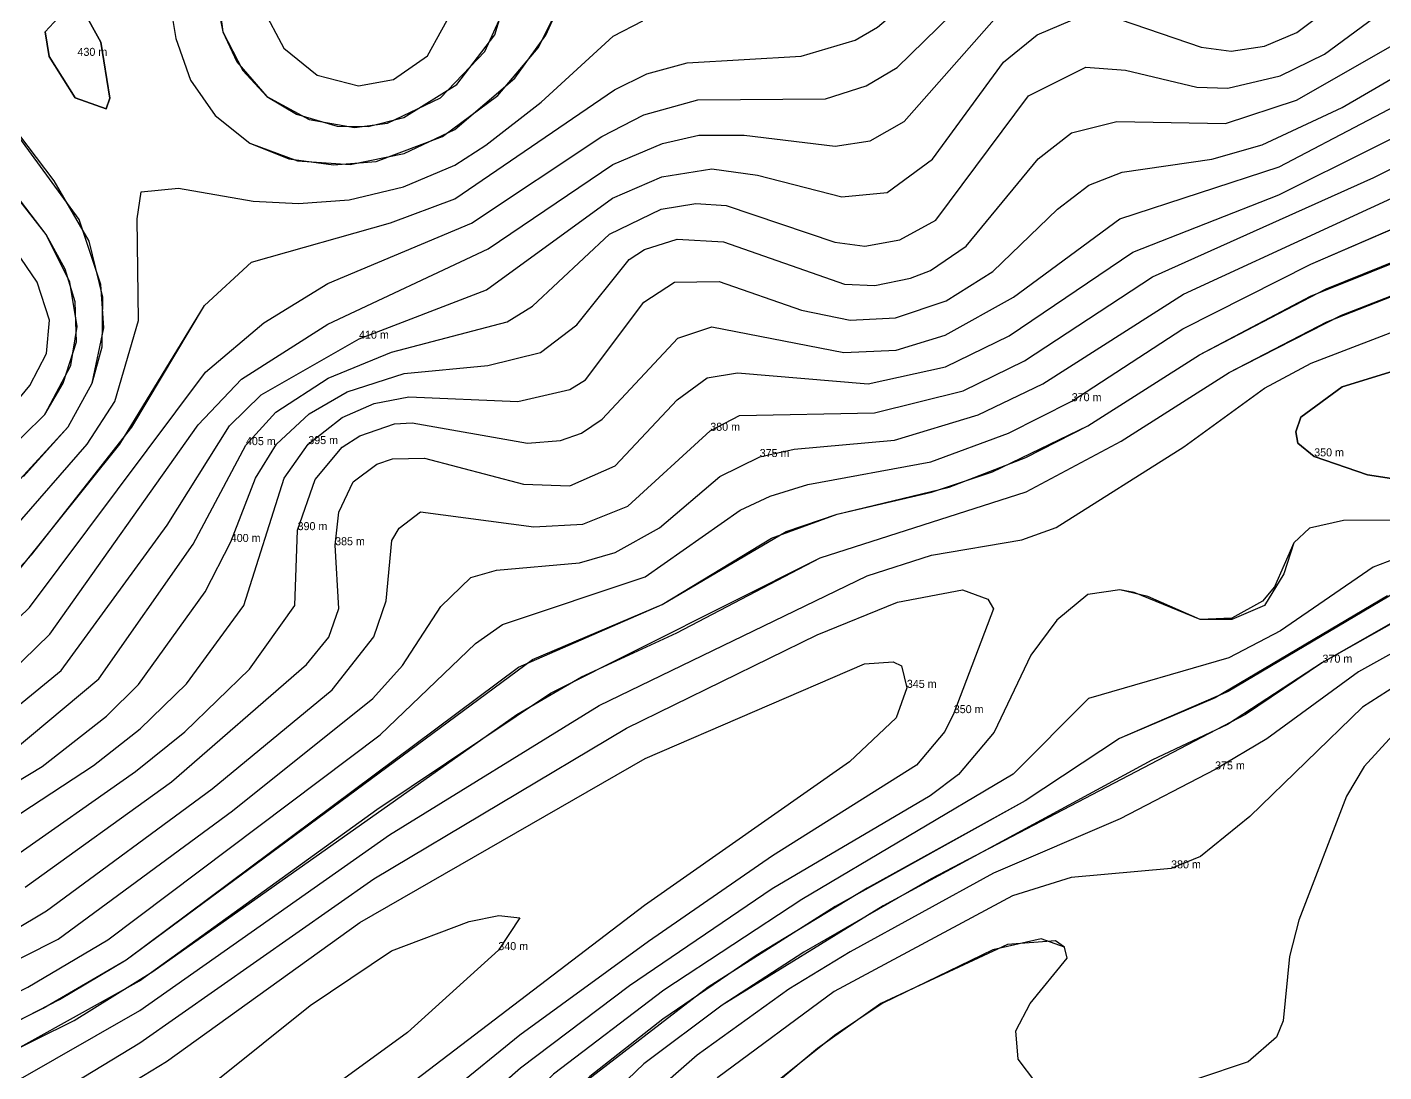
# Model space of a CAD drawing. Extents: x 104.5102 to 104.5281, y 28.4555 to 28.4663.
# Drawn here: x 104.517547 to 104.521084, y 28.461464 to 28.464186 of the extents above; entities that cross this region are included whole.
import ezdxf

# ---------------------------------------------------------------- set-up
doc = ezdxf.new("R2010")
doc.units = 0
doc.header["$MEASUREMENT"] = 0
for name, color, linetype in [('Contour_Line_Intermediate', 7, 'Continuous'), ('Contour_Line_Major', 7, 'Continuous'), ('Contour_Line_Minor', 7, 'Continuous'), ('FeatureAttribs', 7, 'Continuous'), ('Iso-height_Area', 7, 'Continuous')]:
    doc.layers.add(name, color=color, linetype=linetype)

# ---------------------------------------------------------------- blocks, each defined once
blk = doc.blocks.new('FEATURE')

msp = doc.modelspace()

# ---------------------------------------------------------------- linework, layer by layer
at = {"layer": 'Contour_Line_Intermediate', "color": 36, "true_color": 0x804000}
for points in [[(104.5174519, 28.462696, 425), (104.5175585, 28.4628116, 425), (104.5178201, 28.4631445, 425), (104.5180097, 28.4634615, 425), (104.5181323, 28.4635737, 425), (104.5184941, 28.4636763, 425), (104.5186625, 28.4637393, 425), (104.5190787, 28.4640228, 425), (104.5191624, 28.464065, 425), (104.5192676, 28.4640934, 425), (104.5195652, 28.4641107, 425), (104.5197056, 28.4641522, 425), (104.5197638, 28.4641865, 425), (104.520027, 28.4644109, 425), (104.5201845, 28.4645, 425), (104.5203545, 28.4645367, 425), (104.5204796, 28.4645364, 425), (104.5206364, 28.4645128, 425), (104.5207131, 28.4645392, 425), (104.5207606, 28.4646181, 425), (104.520849, 28.4648288, 425), (104.5209429, 28.4649859, 425), (104.5210572, 28.4651197, 425), (104.5211387, 28.4651723, 425)], [(104.5171779, 28.4615832, 375), (104.5176281, 28.4618098, 375), (104.5180825, 28.4621443, 375), (104.5184483, 28.4624367, 375), (104.5185256, 28.4625231, 375), (104.5186258, 28.4626764, 375), (104.5187036, 28.462752, 375), (104.5187711, 28.4627719, 375), (104.5189875, 28.462791, 375), (104.5190805, 28.4628173, 375), (104.5191958, 28.4628819, 375), (104.5193528, 28.4630152, 375), (104.5194569, 28.4630664, 375), (104.5195471, 28.4630866, 375), (104.5198085, 28.4631101, 375), (104.5200262, 28.4631759, 375), (104.5201954, 28.4632573, 375), (104.5205621, 28.4634906, 375), (104.5213385, 28.4638483, 375)], [(104.5212669, 28.4626444, 375), (104.5210183, 28.4625065, 375), (104.5207793, 28.4623317, 375), (104.5206441, 28.4622523, 375), (104.5203969, 28.4621233, 375), (104.5200667, 28.4619817, 375), (104.519693, 28.4617767, 375), (104.5195331, 28.4616799, 375), (104.519294, 28.4615081, 375), (104.5191608, 28.461391, 375), (104.5190779, 28.4612752, 375), (104.5190565, 28.4611652, 375), (104.5190492, 28.4609498, 375), (104.5190162, 28.4608721, 375), (104.5189898, 28.4608494, 375), (104.5189181, 28.4608378, 375), (104.5186866, 28.4608666, 375), (104.5185876, 28.4608544, 375), (104.5184991, 28.4608264, 375), (104.5182816, 28.460713, 375), (104.517672, 28.4603387, 375), (104.5170907, 28.4600711, 375)]]:
    msp.add_polyline3d(points, dxfattribs=at)
at = {"layer": 'Contour_Line_Major', "color": 36, "true_color": 0x804000}
for points in [[(104.5173082, 28.462092, 400), (104.5175863, 28.4622599, 400), (104.5177538, 28.4623908, 400), (104.5178373, 28.4624732, 400), (104.518011, 28.4627149, 400), (104.5180781, 28.462845, 400), (104.5181428, 28.4630116, 400), (104.5181976, 28.4630998, 400), (104.5182826, 28.4631788, 400), (104.5183812, 28.4632362, 400), (104.51853, 28.463284, 400), (104.5187481, 28.4633045, 400), (104.5188858, 28.4633388, 400), (104.5189805, 28.4634104, 400), (104.519117, 28.4635808, 400), (104.519157, 28.4636073, 400), (104.5192416, 28.4636337, 400), (104.5193628, 28.463627, 400), (104.5196779, 28.4635166, 400), (104.5197571, 28.4635129, 400), (104.5198499, 28.463532, 400), (104.5199025, 28.4635526, 400), (104.5199949, 28.4636156, 400), (104.5201827, 28.4638437, 400), (104.52027, 28.463911, 400), (104.5203882, 28.4639402, 400), (104.5206713, 28.4639358, 400), (104.5208566, 28.4639958, 400), (104.5211077, 28.4641393, 400)], [(104.5224761, 28.4634231, 350), (104.5224572, 28.4633807, 350), (104.5224221, 28.4633465, 350), (104.5223545, 28.4633306, 350), (104.5219757, 28.4633213, 350), (104.5217156, 28.4632707, 350), (104.5215568, 28.4631935, 350), (104.5213883, 28.4630869, 350), (104.5212191, 28.4630151, 350), (104.5211263, 28.4630072, 350), (104.5210418, 28.4630201, 350), (104.5209025, 28.4630681, 350), (104.5208594, 28.4631024, 350), (104.5208545, 28.4631322, 350), (104.5208674, 28.4631699, 350), (104.5209754, 28.4632492, 350), (104.5214762, 28.4634026, 350), (104.5219641, 28.4636059, 350), (104.5221002, 28.4636458, 350), (104.5222201, 28.4636448, 350), (104.5223604, 28.4635976, 350), (104.5224343, 28.4635127, 350), (104.5224761, 28.4634231, 350)], [(104.5169792, 28.4610983, 350), (104.5176707, 28.4614368, 350), (104.5178409, 28.4615402, 350), (104.5184507, 28.461967, 350), (104.5191098, 28.4623602, 350), (104.5196069, 28.4626033, 350), (104.5198163, 28.4626885, 350), (104.5199852, 28.4627202, 350), (104.5200515, 28.4626962, 350), (104.5200666, 28.4626704, 350), (104.5199629, 28.4623989, 350), (104.5199395, 28.4623515, 350), (104.5198658, 28.4622631, 350), (104.5194901, 28.4620268, 350), (104.5191668, 28.4618037, 350), (104.5188314, 28.4615601, 350), (104.5184682, 28.4612644, 350), (104.5179565, 28.4608978, 350), (104.5175868, 28.4606745, 350), (104.5171337, 28.4604517, 350)]]:
    msp.add_polyline3d(points, dxfattribs=at)
at = {"layer": 'Contour_Line_Minor', "color": 36, "true_color": 0x804000}
for points in [[(104.5186785, 28.4643481, 445), (104.5186674, 28.4644244, 445), (104.5185874, 28.4646705, 445), (104.5184997, 28.4647466, 445), (104.5184026, 28.4647608, 445), (104.5183598, 28.4647545, 445), (104.5183051, 28.4647225, 445), (104.5182289, 28.4646276, 445), (104.5181689, 28.4644969, 445), (104.5181467, 28.4643406, 445), (104.5181597, 28.464238, 445), (104.5182168, 28.4641318, 445), (104.5183033, 28.4640617, 445), (104.5184111, 28.4640332, 445), (104.5185024, 28.4640503, 445), (104.5185907, 28.464112, 445), (104.5186655, 28.4642472, 445), (104.5186785, 28.4643481, 445)], [(104.5174686, 28.4625929, 420), (104.517553, 28.4626745, 420), (104.5180118, 28.4632878, 420), (104.5181642, 28.4634159, 420), (104.5183314, 28.4635181, 420), (104.5187059, 28.4636759, 420), (104.5190451, 28.4639015, 420), (104.5191552, 28.4639576, 420), (104.519296, 28.4639972, 420), (104.5196283, 28.4639995, 420), (104.5197349, 28.4640339, 420), (104.5198156, 28.4640816, 420), (104.5200629, 28.4643241, 420)], [(104.517916, 28.464272, 435), (104.5179352, 28.4641572, 435), (104.5179734, 28.4640486, 435), (104.5180375, 28.4639564, 435), (104.5181278, 28.4638846, 435), (104.5182523, 28.4638378, 435), (104.5183896, 28.4638283, 435), (104.5185304, 28.4638575, 435), (104.5186622, 28.4639196, 435), (104.5188186, 28.4640537, 435), (104.5188996, 28.464166, 435), (104.5189774, 28.4643381, 435)], [(104.5180344, 28.464286, 440), (104.5180575, 28.4641745, 440), (104.5181095, 28.4640736, 440), (104.5181717, 28.4640061, 440), (104.5182826, 28.4639456, 440), (104.5184005, 28.4639252, 440), (104.5184865, 28.463936, 440), (104.5186252, 28.4640026, 440), (104.5187407, 28.4641234, 440), (104.518801, 28.464256, 440)], [(104.5203963, 28.4642062, 410), (104.5206082, 28.4641339, 410), (104.5206861, 28.4641238, 410), (104.5207729, 28.4641367, 410), (104.520857, 28.4641723, 410), (104.5209886, 28.4642717, 410)], [(104.5177632, 28.4640014, 430), (104.5177532, 28.463974, 430), (104.517672, 28.464002, 430), (104.5176045, 28.4641101, 430), (104.5175938, 28.4641746, 430), (104.5176618, 28.4642472, 430), (104.5176779, 28.4642495, 430), (104.5176909, 28.4642347, 430), (104.5177397, 28.4641474, 430), (104.5177632, 28.4640014, 430)], [(104.5174558, 28.4623629, 410), (104.5176363, 28.4625097, 410), (104.517912, 28.462889, 410), (104.5180749, 28.4631474, 410), (104.5181569, 28.4632284, 410), (104.5184125, 28.4633747, 410), (104.5187451, 28.4635024, 410), (104.5190735, 28.4637411, 410), (104.5192014, 28.4637964, 410), (104.5193319, 28.463817, 410), (104.5194508, 28.4638011, 410), (104.5196709, 28.4637442, 410), (104.5197896, 28.4637557, 410), (104.519907, 28.4638424, 410), (104.5200929, 28.4640952, 410), (104.5201801, 28.4641665, 410), (104.5202724, 28.4642054, 410)], [(104.5175007, 28.4625015, 415), (104.5176061, 28.4626044, 415), (104.5179927, 28.4631499, 415), (104.5181057, 28.4632695, 415), (104.5183311, 28.4634128, 415), (104.5187488, 28.4636085, 415), (104.5190744, 28.4638282, 415), (104.5192037, 28.4638837, 415), (104.5192985, 28.4639048, 415), (104.5194162, 28.4639048, 415), (104.5196541, 28.4638765, 415), (104.5197447, 28.4638904, 415), (104.5198337, 28.4639406, 415), (104.5200678, 28.4642063, 415)], [(104.5175103, 28.4628775, 430), (104.517704, 28.4631002, 430), (104.5177756, 28.4632106, 430), (104.5178371, 28.4634219, 430), (104.5178337, 28.4636868, 430), (104.5178444, 28.4637573, 430), (104.5179417, 28.4637672, 430), (104.5181365, 28.4637333, 430), (104.5182545, 28.4637268, 430), (104.5183865, 28.4637369, 430), (104.5185287, 28.46377, 430), (104.5186618, 28.4638267, 430), (104.5187433, 28.4638787, 430), (104.5188874, 28.4639908, 430), (104.5190747, 28.464163, 430), (104.5191519, 28.4642026, 430)], [(104.5175111, 28.4623018, 405), (104.5177344, 28.4624881, 405), (104.5179798, 28.4628393, 405), (104.5181177, 28.4630973, 405), (104.5181954, 28.4631832, 405), (104.5183319, 28.4632719, 405), (104.5184974, 28.4633393, 405), (104.5187983, 28.4634187, 405), (104.5188646, 28.4634593, 405), (104.519065, 28.4636474, 405), (104.5192003, 28.4637124, 405), (104.5192904, 28.4637271, 405), (104.5193697, 28.4637217, 405), (104.5196527, 28.4636263, 405), (104.5197313, 28.4636159, 405), (104.5198223, 28.4636321, 405), (104.5199161, 28.4636833, 405), (104.5201576, 28.4640076, 405), (104.5203073, 28.4640824, 405), (104.5204102, 28.4640746, 405), (104.5205966, 28.4640305, 405), (104.5206772, 28.4640271, 405), (104.5208139, 28.4640598, 405), (104.5209292, 28.4641162, 405), (104.5210579, 28.4642104, 405)], [(104.5174235, 28.4617807, 380), (104.5175973, 28.4618838, 380), (104.5180298, 28.4622013, 380), (104.5183422, 28.4624593, 380), (104.5184507, 28.4625974, 380), (104.5184833, 28.4626914, 380), (104.5184976, 28.462849, 380), (104.5185167, 28.4628807, 380), (104.5185724, 28.4629236, 380), (104.5188678, 28.4628844, 380), (104.5189958, 28.462891, 380), (104.5191129, 28.4629383, 380), (104.5193281, 28.4631347, 380), (104.5194047, 28.4631744, 380), (104.5197558, 28.4631813, 380), (104.5199876, 28.463239, 380), (104.5201469, 28.4633169, 380), (104.5204811, 28.4635362, 380), (104.5210583, 28.463795, 380), (104.5218013, 28.4641659, 380)], [(104.5173404, 28.4620144, 395), (104.51772, 28.4622626, 395), (104.5178421, 28.4623582, 395), (104.5179629, 28.4624757, 395), (104.5181122, 28.4626792, 395), (104.5182177, 28.463011, 395), (104.5182801, 28.4631, 395), (104.5183689, 28.4631691, 395), (104.5184521, 28.4632057, 395), (104.5185419, 28.4632228, 395), (104.5188261, 28.4632106, 395), (104.5189616, 28.4632419, 395), (104.519003, 28.4632676, 395), (104.5191545, 28.46347, 395), (104.5192346, 28.4635221, 395), (104.5193512, 28.463524, 395), (104.5195656, 28.4634491, 395), (104.5196929, 28.4634229, 395), (104.5198106, 28.4634289, 395), (104.5199432, 28.4634735, 395), (104.5200647, 28.46355, 395), (104.520233, 28.4637124, 395), (104.520315, 28.4637746, 395), (104.5204022, 28.4638087, 395), (104.5206355, 28.4638425, 395), (104.520767, 28.4638799, 395), (104.5209751, 28.4639774, 395), (104.5211772, 28.4640941, 395)], [(104.5174994, 28.4629768, 435), (104.5176545, 28.4631447, 435), (104.5177168, 28.4632586, 435), (104.5177424, 28.4633534, 435), (104.5177443, 28.4634829, 435), (104.5177091, 28.4636291, 435), (104.5176173, 28.4637857, 435), (104.5173864, 28.4640901, 435)], [(104.5175057, 28.4620191, 390), (104.5178295, 28.4622468, 390), (104.5179581, 28.4623504, 390), (104.5181271, 28.4625139, 390), (104.518245, 28.4626796, 390), (104.5182523, 28.4628758, 390), (104.5182977, 28.4630078, 390), (104.5183689, 28.4630916, 390), (104.5184144, 28.4631217, 390), (104.5185046, 28.4631525, 390), (104.5185506, 28.4631554, 390), (104.5188512, 28.4631027, 390), (104.5189376, 28.4631092, 390), (104.5189928, 28.4631281, 390), (104.5190463, 28.4631647, 390), (104.5192439, 28.463376, 390), (104.5193321, 28.463406, 390), (104.5196767, 28.4633385, 390), (104.5198125, 28.4633451, 390), (104.5199404, 28.4633839, 390), (104.5201185, 28.4634831, 390), (104.5203962, 28.4636871, 390), (104.5208109, 28.4638226, 390), (104.5212753, 28.4640658, 390)], [(104.5176053, 28.4634231, 445), (104.5175737, 28.4635219, 445), (104.5175031, 28.4636257, 445), (104.5173338, 28.4638295, 445), (104.5171998, 28.4639398, 445), (104.5171025, 28.4639858, 445), (104.5170012, 28.4640011, 445), (104.5169278, 28.4639685, 445), (104.5168486, 28.4638894, 445), (104.5168177, 28.4638029, 445), (104.5167945, 28.4636676, 445), (104.5167962, 28.4634605, 445), (104.5168489, 28.4631821, 445), (104.5168921, 28.4630998, 445), (104.5169348, 28.463058, 445), (104.5170217, 28.4630163, 445), (104.5171507, 28.4630008, 445), (104.5172541, 28.463018, 445), (104.5173382, 28.4630564, 445), (104.5174812, 28.4631638, 445), (104.5175545, 28.463253, 445), (104.5175981, 28.4633365, 445), (104.5176053, 28.4634231, 445)], [(104.5175417, 28.4619452, 385), (104.5179236, 28.4622196, 385), (104.5182752, 28.4625258, 385), (104.5183335, 28.4625973, 385), (104.5183597, 28.462672, 385), (104.5183501, 28.4628364, 385), (104.5183594, 28.4629225, 385), (104.518397, 28.4630016, 385), (104.5184589, 28.4630477, 385), (104.5185, 28.463062, 385), (104.5185834, 28.4630633, 385), (104.5188411, 28.4629959, 385), (104.5189623, 28.4629916, 385), (104.5190804, 28.4630435, 385), (104.5192418, 28.4632155, 385), (104.5193201, 28.4632725, 385), (104.5193993, 28.4632857, 385), (104.5197394, 28.4632574, 385), (104.5199415, 28.4633015, 385), (104.5201076, 28.4633822, 385), (104.5204299, 28.4636004, 385), (104.5208104, 28.4637498, 385), (104.5213059, 28.4639966, 385)], [(104.5174227, 28.4630107, 440), (104.5175934, 28.4631772, 440), (104.517661, 28.4633044, 440), (104.5176774, 28.4634063, 440), (104.5176589, 28.4635217, 440), (104.5175967, 28.4636465, 440), (104.5174011, 28.4638957, 440)], [(104.517177, 28.4615018, 370), (104.5175492, 28.4616847, 370), (104.5177576, 28.4618078, 370), (104.5184679, 28.4623427, 370), (104.5187157, 28.4625806, 370), (104.5187868, 28.4626302, 370), (104.5191583, 28.4627537, 370), (104.519406, 28.4629281, 370), (104.5194846, 28.4629644, 370), (104.5195823, 28.4629944, 370), (104.5199032, 28.4630539, 370), (104.5201058, 28.4631287, 370), (104.5202704, 28.4632118, 370), (104.52056, 28.4634, 370), (104.5208936, 28.4635689, 370), (104.5214741, 28.4638193, 370)], [(104.5172989, 28.461482, 365), (104.5176315, 28.4616526, 365), (104.517805, 28.4617563, 365), (104.5188281, 28.4625191, 365), (104.5192024, 28.4626817, 365), (104.5194881, 28.4628553, 365), (104.5196591, 28.4629176, 365), (104.5199045, 28.4629745, 365), (104.5200635, 28.4630277, 365), (104.5203123, 28.4631476, 365), (104.5206033, 28.4633327, 365), (104.5209334, 28.4635042, 365), (104.5217586, 28.4638369, 365)], [(104.5142146, 28.4601956, 360), (104.5145376, 28.4600943, 360), (104.5146633, 28.4600961, 360), (104.5147405, 28.4601243, 360), (104.5148927, 28.4602175, 360), (104.5152761, 28.4604899, 360), (104.5156489, 28.4606966, 360), (104.5163074, 28.4611067, 360), (104.516516, 28.4611903, 360), (104.5168373, 28.4612173, 360), (104.5169306, 28.4612391, 360), (104.5173795, 28.4614457, 360), (104.5178398, 28.4617014, 360), (104.5184589, 28.4621475, 360), (104.5189118, 28.4624508, 360), (104.5196143, 28.4628035, 360), (104.5201514, 28.4629756, 360), (104.5203994, 28.4631079, 360), (104.5206812, 28.4632867, 360), (104.5209358, 28.4634188, 360), (104.5218804, 28.4637883, 360)], [(104.5142756, 28.460057, 355), (104.5144961, 28.4600053, 355), (104.5145759, 28.4599991, 355), (104.5146616, 28.4600098, 355), (104.5147417, 28.4600402, 355), (104.5153264, 28.4604326, 355), (104.5162674, 28.4609708, 355), (104.5165121, 28.461065, 355), (104.5169318, 28.4611582, 355), (104.5175056, 28.4614317, 355), (104.517841, 28.4616241, 355), (104.5184922, 28.4620819, 355), (104.5190388, 28.4624188, 355), (104.5197371, 28.4627568, 355), (104.5199047, 28.4628107, 355), (104.5201405, 28.4628506, 355), (104.5202301, 28.4628828, 355), (104.5205623, 28.4630932, 355), (104.5207729, 28.463246, 355), (104.5208944, 28.4633108, 355), (104.5219723, 28.4637242, 355)], [(104.5211087, 28.4629021, 355), (104.520979, 28.4629006, 355), (104.5208902, 28.4628807, 355), (104.5208491, 28.4628424, 355), (104.5207994, 28.462728, 355), (104.5207681, 28.4626908, 355), (104.5206877, 28.4626462, 355), (104.5206053, 28.4626431, 355), (104.5204685, 28.4627026, 355), (104.5203959, 28.4627206, 355), (104.5203127, 28.4627081, 355), (104.5202319, 28.4626411, 355), (104.5201635, 28.4625498, 355), (104.5200683, 28.4623492, 355), (104.5199752, 28.4622388, 355), (104.5199013, 28.4621834, 355), (104.5194894, 28.4619407, 355), (104.5191175, 28.4616882, 355), (104.5188338, 28.4614736, 355), (104.5185281, 28.4612067, 355), (104.5180412, 28.4608676, 355), (104.5176741, 28.4606455, 355), (104.5173391, 28.4604773, 355), (104.5162665, 28.4600348, 355)], [(104.5212572, 28.4628554, 360), (104.5210558, 28.4627797, 360), (104.5208142, 28.4626138, 360), (104.5206796, 28.4625428, 360), (104.5203143, 28.4624368, 360), (104.5201176, 28.4622399, 360), (104.5195669, 28.4619137, 360), (104.519207, 28.4616772, 360), (104.5189192, 28.4614578, 360), (104.5186373, 28.4611829, 360), (104.5179987, 28.4607635, 360), (104.5177217, 28.4605966, 360), (104.5174233, 28.4604457, 360), (104.5163492, 28.4600093, 360)], [(104.5211402, 28.4627292, 365), (104.520678, 28.4624556, 365), (104.5203946, 28.4623331, 365), (104.5201486, 28.4621701, 365), (104.519737, 28.4619431, 365), (104.5194475, 28.4617672, 365), (104.5192043, 28.4616019, 365), (104.5190141, 28.461452, 365), (104.5187059, 28.4611113, 365), (104.5184153, 28.4609498, 365), (104.5177544, 28.4605391, 365), (104.5175077, 28.4604131, 365), (104.5170877, 28.4602317, 365), (104.5164302, 28.4599823, 365)], [(104.5211822, 28.4626759, 370), (104.5209242, 28.4625305, 370), (104.5206767, 28.462369, 370), (104.5204794, 28.4622765, 370), (104.5197786, 28.4618969, 370), (104.519359, 28.4616376, 370), (104.5191549, 28.4614849, 370), (104.5190266, 28.4613618, 370), (104.5189656, 28.4612729, 370), (104.5188829, 28.4611012, 370), (104.5188201, 28.4610234, 370), (104.5185805, 28.4609423, 370), (104.518415, 28.4608676, 370), (104.5177909, 28.4604829, 370), (104.5175881, 28.4603749, 370), (104.5170433, 28.4601365, 370), (104.5166832, 28.460024, 370)], [(104.5148967, 28.4599664, 345), (104.5153936, 28.4602952, 345), (104.5163076, 28.4607784, 345), (104.5165125, 28.4608688, 345), (104.5169792, 28.461016, 345), (104.5176709, 28.4613456, 345), (104.5179106, 28.461491, 345), (104.5184145, 28.461853, 345), (104.5191582, 28.4622805, 345), (104.5197303, 28.4625272, 345), (104.5198046, 28.4625328, 345), (104.5198269, 28.4625224, 345), (104.5198406, 28.4624648, 345), (104.5198127, 28.4623865, 345), (104.5196911, 28.4622718, 345), (104.5191567, 28.4618973, 345), (104.5184061, 28.4613257, 345), (104.5181134, 28.4611319, 345), (104.5177532, 28.4608607, 345), (104.517468, 28.4606928, 345), (104.5169714, 28.4604483, 345), (104.5162703, 28.460168, 345), (104.516053, 28.46006, 345)], [(104.5211805, 28.4625117, 380), (104.5210288, 28.4624142, 380), (104.5207347, 28.4621298, 380), (104.520606, 28.4620253, 380), (104.5205294, 28.4619945, 380), (104.5202693, 28.461971, 380), (104.5201163, 28.4619233, 380), (104.5196507, 28.4616732, 380), (104.5193474, 28.4614496, 380), (104.5192631, 28.4613717, 380), (104.5192092, 28.4612812, 380), (104.5191921, 28.4611899, 380), (104.5192014, 28.4609454, 380), (104.5191681, 28.4608083, 380), (104.5191043, 28.460705, 380), (104.519001, 28.4606159, 380), (104.5189377, 28.4606331, 380), (104.5187829, 28.4607301, 380), (104.5187145, 28.4607578, 380), (104.518592, 28.4607669, 380), (104.5185001, 28.4607456, 380), (104.5183268, 28.4606624, 380), (104.5177942, 28.4603255, 380), (104.5174229, 28.4601585, 380)], [(104.5211074, 28.4623412, 385), (104.5210326, 28.46226, 385), (104.5209865, 28.4621824, 385), (104.5208622, 28.4618595, 385), (104.5208382, 28.4617651, 385), (104.5208217, 28.4615969, 385), (104.5208046, 28.4615543, 385), (104.5207304, 28.4614904, 385), (104.5205958, 28.4614455, 385)], [(104.5148616, 28.4598543, 340), (104.5153971, 28.4601979, 340), (104.5157228, 28.4603795, 340), (104.5163493, 28.4606921, 340), (104.5165516, 28.4607814, 340), (104.5169271, 28.4609008, 340), (104.517342, 28.4610691, 340), (104.5178385, 28.4613106, 340), (104.5180402, 28.461441, 340), (104.5182847, 28.4616372, 340), (104.5184975, 28.4617794, 340), (104.5186994, 28.4618563, 340), (104.5187769, 28.4618718, 340), (104.518832, 28.4618656, 340), (104.5187756, 28.4617814, 340), (104.5185389, 28.4615667, 340), (104.5182485, 28.4613559, 340), (104.5180051, 28.4612158, 340), (104.5177483, 28.4609931, 340), (104.5174579, 28.4607935, 340), (104.5168017, 28.4604551, 340), (104.5162635, 28.4602389, 340), (104.5157727, 28.4599946, 340)], [(104.5201767, 28.4614368, 385), (104.5201305, 28.4614974, 385), (104.5201251, 28.4615712, 385), (104.5201619, 28.4616424, 385), (104.5202585, 28.4617607, 385), (104.5202518, 28.4617894, 385), (104.5201903, 28.4618105, 385), (104.520065, 28.4617821, 385), (104.519778, 28.4616432, 385), (104.519655, 28.4615618, 385), (104.5194394, 28.4613889, 385)]]:
    msp.add_polyline3d(points, dxfattribs=at)
at = {"layer": 'Iso-height_Area', "color": 40, "true_color": 0xfebf00}
msp.add_polyline3d([(104.5175253, 28.4627717, 425), (104.5177887, 28.4630995, 425), (104.5180097, 28.4634615, 425), (104.5181323, 28.4635737, 425), (104.5184941, 28.4636763, 425), (104.5186625, 28.4637393, 425), (104.5190787, 28.4640228, 425), (104.5191624, 28.464065, 425), (104.5192676, 28.4640934, 425), (104.5195652, 28.4641107, 425), (104.5197056, 28.4641522, 425), (104.5197638, 28.4641865, 425), (104.520027, 28.4644109, 425), (104.5201845, 28.4645, 425), (104.5203545, 28.4645367, 425), (104.5204796, 28.4645364, 425), (104.5206364, 28.4645128, 425), (104.5207131, 28.4645392, 425), (104.5207606, 28.4646181, 425), (104.520849, 28.4648288, 425), (104.5209429, 28.4649859, 425), (104.5210572, 28.4651197, 425), (104.5211387, 28.4651723, 425)], dxfattribs=at)
at = {"layer": 'Iso-height_Area', "color": 30, "true_color": 0xfe8900}
for points in [[(104.5186785, 28.4643481, 445), (104.5186674, 28.4644244, 445), (104.5185874, 28.4646705, 445), (104.5184997, 28.4647466, 445), (104.5184026, 28.4647608, 445), (104.5183598, 28.4647545, 445), (104.5183051, 28.4647225, 445), (104.5182289, 28.4646276, 445), (104.5181689, 28.4644969, 445), (104.5181467, 28.4643406, 445), (104.5181597, 28.464238, 445), (104.5182168, 28.4641318, 445), (104.5183033, 28.4640617, 445), (104.5184111, 28.4640332, 445), (104.5185024, 28.4640503, 445), (104.5185907, 28.464112, 445), (104.5186655, 28.4642472, 445), (104.5186785, 28.4643481, 445)], [(104.5176053, 28.4634231, 445), (104.5175737, 28.4635219, 445), (104.5175031, 28.4636257, 445), (104.5173338, 28.4638295, 445), (104.5171998, 28.4639398, 445), (104.5171025, 28.4639858, 445), (104.5170012, 28.4640011, 445), (104.5169278, 28.4639685, 445), (104.5168486, 28.4638894, 445), (104.5168177, 28.4638029, 445), (104.5167945, 28.4636676, 445), (104.5167962, 28.4634605, 445), (104.5168489, 28.4631821, 445), (104.5168921, 28.4630998, 445), (104.5169348, 28.463058, 445), (104.5170217, 28.4630163, 445), (104.5171507, 28.4630008, 445), (104.5172541, 28.463018, 445), (104.5173382, 28.4630564, 445), (104.5174812, 28.4631638, 445), (104.5175545, 28.463253, 445), (104.5175981, 28.4633365, 445), (104.5176053, 28.4634231, 445)]]:
    msp.add_polyline3d(points, close=True, dxfattribs=at)
at = {"layer": 'Iso-height_Area', "color": 30, "true_color": 0xfe9700}
for points in [[(104.5180318, 28.464367, 440), (104.5180575, 28.4641745, 440), (104.5180936, 28.4640961, 440), (104.5181717, 28.4640061, 440), (104.5182495, 28.4639594, 440), (104.5183551, 28.4639284, 440), (104.5184359, 28.4639273, 440), (104.5185296, 28.4639509, 440), (104.5186675, 28.4640373, 440), (104.5187663, 28.4641664, 440), (104.5188282, 28.4643708, 440)], [(104.5174227, 28.4630107, 440), (104.5175934, 28.4631772, 440), (104.5176415, 28.4632588, 440), (104.517676, 28.4633664, 440), (104.5176721, 28.4634706, 440), (104.5176461, 28.4635559, 440), (104.5175967, 28.4636465, 440), (104.5174764, 28.4638038, 440)]]:
    msp.add_polyline3d(points, dxfattribs=at)
at = {"layer": 'Iso-height_Area', "color": 40, "true_color": 0xfecc00}
msp.add_polyline3d([(104.5174686, 28.4625929, 420), (104.517553, 28.4626745, 420), (104.5180118, 28.4632878, 420), (104.5181642, 28.4634159, 420), (104.5183314, 28.4635181, 420), (104.5187059, 28.4636759, 420), (104.5190451, 28.4639015, 420), (104.5191552, 28.4639576, 420), (104.519296, 28.4639972, 420), (104.5196283, 28.4639995, 420), (104.5197349, 28.4640339, 420), (104.5198156, 28.4640816, 420), (104.5200629, 28.4643241, 420)], dxfattribs=at)
at = {"layer": 'Iso-height_Area', "color": 40, "true_color": 0xfea400}
for points in [[(104.517916, 28.464272, 435), (104.5179352, 28.4641572, 435), (104.5179734, 28.4640486, 435), (104.5180375, 28.4639564, 435), (104.5181278, 28.4638846, 435), (104.5182293, 28.4638436, 435), (104.5183456, 28.4638279, 435), (104.5184569, 28.4638363, 435), (104.5186297, 28.4639016, 435), (104.5187746, 28.4640088, 435), (104.5188791, 28.4641325, 435), (104.518961, 28.4642961, 435)], [(104.5175377, 28.4630156, 435), (104.5176545, 28.4631447, 435), (104.5177168, 28.4632586, 435), (104.517747, 28.4634027, 435), (104.5177394, 28.463516, 435), (104.5176827, 28.4636855, 435), (104.5173864, 28.4640901, 435)]]:
    msp.add_polyline3d(points, dxfattribs=at)
at = {"layer": 'Iso-height_Area', "color": 2, "true_color": 0xfee700}
for points in [[(104.5203963, 28.4642062, 410), (104.5206082, 28.4641339, 410), (104.5206861, 28.4641238, 410), (104.5207729, 28.4641367, 410), (104.520857, 28.4641723, 410), (104.5209886, 28.4642717, 410)], [(104.5174558, 28.4623629, 410), (104.5176363, 28.4625097, 410), (104.517912, 28.462889, 410), (104.5180749, 28.4631474, 410), (104.5181569, 28.4632284, 410), (104.5184125, 28.4633747, 410), (104.5187451, 28.4635024, 410), (104.5190735, 28.4637411, 410), (104.5192014, 28.4637964, 410), (104.5193319, 28.463817, 410), (104.5194508, 28.4638011, 410), (104.5196709, 28.4637442, 410), (104.5197896, 28.4637557, 410), (104.519907, 28.4638424, 410), (104.5200929, 28.4640952, 410), (104.5201801, 28.4641665, 410), (104.5202724, 28.4642054, 410)]]:
    msp.add_polyline3d(points, dxfattribs=at)
at = {"layer": 'Iso-height_Area', "color": 40, "true_color": 0xfeb100}
msp.add_polyline3d([(104.5177632, 28.4640014, 0), (104.5177397, 28.4641474, 0), (104.5176909, 28.4642347, 0), (104.5176779, 28.4642495, 0), (104.5176618, 28.4642472, 0), (104.5175938, 28.4641746, 0), (104.5176045, 28.4641101, 0), (104.517672, 28.464002, 0), (104.5177532, 28.463974, 0), (104.5177632, 28.4640014, 0)], close=True, dxfattribs=at)
at = {"layer": 'Iso-height_Area', "color": 40, "true_color": 0xfeda00}
msp.add_polyline3d([(104.5175007, 28.4625015, 415), (104.5176061, 28.4626044, 415), (104.5179927, 28.4631499, 415), (104.5181057, 28.4632695, 415), (104.5183311, 28.4634128, 415), (104.5187488, 28.4636085, 415), (104.5190744, 28.4638282, 415), (104.5192037, 28.4638837, 415), (104.5192985, 28.4639048, 415), (104.5194162, 28.4639048, 415), (104.5196541, 28.4638765, 415), (104.5197447, 28.4638904, 415), (104.5198337, 28.4639406, 415), (104.5200678, 28.4642063, 415)], dxfattribs=at)
at = {"layer": 'Iso-height_Area', "color": 40, "true_color": 0xfeb100}
msp.add_polyline3d([(104.5175103, 28.4628775, 430), (104.517704, 28.4631002, 430), (104.5177756, 28.4632106, 430), (104.5178371, 28.4634219, 430), (104.5178337, 28.4636868, 430), (104.5178444, 28.4637573, 430), (104.5179417, 28.4637672, 430), (104.5181365, 28.4637333, 430), (104.5182545, 28.4637268, 430), (104.5183865, 28.4637369, 430), (104.5185287, 28.46377, 430), (104.5186618, 28.4638267, 430), (104.5187433, 28.4638787, 430), (104.5188874, 28.4639908, 430), (104.5190747, 28.464163, 430), (104.5191519, 28.4642026, 430)], dxfattribs=at)
at = {"layer": 'Iso-height_Area', "color": 2, "true_color": 0xfef400}
msp.add_polyline3d([(104.5175111, 28.4623018, 405), (104.5177344, 28.4624881, 405), (104.5179798, 28.4628393, 405), (104.5181177, 28.4630973, 405), (104.5181954, 28.4631832, 405), (104.5183319, 28.4632719, 405), (104.5184974, 28.4633393, 405), (104.5187983, 28.4634187, 405), (104.5188646, 28.4634593, 405), (104.519065, 28.4636474, 405), (104.5192003, 28.4637124, 405), (104.5192904, 28.4637271, 405), (104.5193697, 28.4637217, 405), (104.5196527, 28.4636263, 405), (104.5197313, 28.4636159, 405), (104.5198223, 28.4636321, 405), (104.5199161, 28.4636833, 405), (104.5201576, 28.4640076, 405), (104.5203073, 28.4640824, 405), (104.5204102, 28.4640746, 405), (104.5205966, 28.4640305, 405), (104.5206772, 28.4640271, 405), (104.5208139, 28.4640598, 405), (104.5209292, 28.4641162, 405), (104.5210579, 28.4642104, 405)], dxfattribs=at)
at = {"layer": 'Iso-height_Area', "color": 70, "true_color": 0x8dfe00}
for points in [[(104.5174235, 28.4617807, 380), (104.5175973, 28.4618838, 380), (104.5180298, 28.4622013, 380), (104.5183422, 28.4624593, 380), (104.5184507, 28.4625974, 380), (104.5184833, 28.4626914, 380), (104.5184976, 28.462849, 380), (104.5185167, 28.4628807, 380), (104.5185724, 28.4629236, 380), (104.5188678, 28.4628844, 380), (104.5189958, 28.462891, 380), (104.5191129, 28.4629383, 380), (104.5193281, 28.4631347, 380), (104.5194047, 28.4631744, 380), (104.5197558, 28.4631813, 380), (104.5199876, 28.463239, 380), (104.5201469, 28.4633169, 380), (104.5204811, 28.4635362, 380), (104.5210583, 28.463795, 380), (104.5218013, 28.4641659, 380)], [(104.5211805, 28.4625117, 380), (104.5210288, 28.4624142, 380), (104.5207347, 28.4621298, 380), (104.520606, 28.4620253, 380), (104.5205294, 28.4619945, 380), (104.5202693, 28.461971, 380), (104.5201163, 28.4619233, 380), (104.5196507, 28.4616732, 380), (104.5193474, 28.4614496, 380), (104.5192631, 28.4613717, 380), (104.5192092, 28.4612812, 380), (104.5191921, 28.4611899, 380), (104.5192014, 28.4609454, 380), (104.5191681, 28.4608083, 380), (104.5191043, 28.460705, 380), (104.519001, 28.4606159, 380), (104.5189377, 28.4606331, 380), (104.5187829, 28.4607301, 380), (104.5187145, 28.4607578, 380), (104.518592, 28.4607669, 380), (104.5185001, 28.4607456, 380), (104.5183268, 28.4606624, 380), (104.5177942, 28.4603255, 380), (104.5174229, 28.4601585, 380)]]:
    msp.add_polyline3d(points, dxfattribs=at)
at = {"layer": 'Iso-height_Area', "color": 2, "true_color": 0xf8fe00}
msp.add_polyline3d([(104.5173082, 28.462092, 400), (104.5175863, 28.4622599, 400), (104.5177538, 28.4623908, 400), (104.5178373, 28.4624732, 400), (104.518011, 28.4627149, 400), (104.5180781, 28.462845, 400), (104.5181428, 28.4630116, 400), (104.5181976, 28.4630998, 400), (104.5182826, 28.4631788, 400), (104.5183812, 28.4632362, 400), (104.51853, 28.463284, 400), (104.5187481, 28.4633045, 400), (104.5188858, 28.4633388, 400), (104.5189805, 28.4634104, 400), (104.519117, 28.4635808, 400), (104.519157, 28.4636073, 400), (104.5192416, 28.4636337, 400), (104.5193628, 28.463627, 400), (104.5196779, 28.4635166, 400), (104.5197571, 28.4635129, 400), (104.5198499, 28.463532, 400), (104.5199025, 28.4635526, 400), (104.5199949, 28.4636156, 400), (104.5201827, 28.4638437, 400), (104.52027, 28.463911, 400), (104.5203882, 28.4639402, 400), (104.5206713, 28.4639358, 400), (104.5208566, 28.4639958, 400), (104.5211077, 28.4641393, 400)], dxfattribs=at)
at = {"layer": 'Iso-height_Area', "color": 60, "true_color": 0xddfe00}
msp.add_polyline3d([(104.5173404, 28.4620144, 395), (104.51772, 28.4622626, 395), (104.5178421, 28.4623582, 395), (104.5179629, 28.4624757, 395), (104.5181122, 28.4626792, 395), (104.5182177, 28.463011, 395), (104.5182801, 28.4631, 395), (104.5183689, 28.4631691, 395), (104.5184521, 28.4632057, 395), (104.5185419, 28.4632228, 395), (104.5188261, 28.4632106, 395), (104.5189616, 28.4632419, 395), (104.519003, 28.4632676, 395), (104.5191545, 28.46347, 395), (104.5192346, 28.4635221, 395), (104.5193512, 28.463524, 395), (104.5195656, 28.4634491, 395), (104.5196929, 28.4634229, 395), (104.5198106, 28.4634289, 395), (104.5199432, 28.4634735, 395), (104.5200647, 28.46355, 395), (104.520233, 28.4637124, 395), (104.520315, 28.4637746, 395), (104.5204022, 28.4638087, 395), (104.5206355, 28.4638425, 395), (104.520767, 28.4638799, 395), (104.5209751, 28.4639774, 395), (104.5211772, 28.4640941, 395)], dxfattribs=at)
at = {"layer": 'Iso-height_Area', "color": 60, "true_color": 0xc2fe00}
msp.add_polyline3d([(104.5175057, 28.4620191, 390), (104.5178295, 28.4622468, 390), (104.5179581, 28.4623504, 390), (104.5181271, 28.4625139, 390), (104.518245, 28.4626796, 390), (104.5182523, 28.4628758, 390), (104.5182977, 28.4630078, 390), (104.5183689, 28.4630916, 390), (104.5184144, 28.4631217, 390), (104.5185046, 28.4631525, 390), (104.5185506, 28.4631554, 390), (104.5188512, 28.4631027, 390), (104.5189376, 28.4631092, 390), (104.5189928, 28.4631281, 390), (104.5190463, 28.4631647, 390), (104.5192439, 28.463376, 390), (104.5193321, 28.463406, 390), (104.5196767, 28.4633385, 390), (104.5198125, 28.4633451, 390), (104.5199404, 28.4633839, 390), (104.5201185, 28.4634831, 390), (104.5203962, 28.4636871, 390), (104.5208109, 28.4638226, 390), (104.5212753, 28.4640658, 390)], dxfattribs=at)
at = {"layer": 'Iso-height_Area', "color": 60, "true_color": 0xa8fe00}
for points in [[(104.5175417, 28.4619452, 385), (104.5179236, 28.4622196, 385), (104.5182752, 28.4625258, 385), (104.5183335, 28.4625973, 385), (104.5183597, 28.462672, 385), (104.5183501, 28.4628364, 385), (104.5183594, 28.4629225, 385), (104.518397, 28.4630016, 385), (104.5184589, 28.4630477, 385), (104.5185, 28.463062, 385), (104.5185834, 28.4630633, 385), (104.5188411, 28.4629959, 385), (104.5189623, 28.4629916, 385), (104.5190804, 28.4630435, 385), (104.5192418, 28.4632155, 385), (104.5193201, 28.4632725, 385), (104.5193993, 28.4632857, 385), (104.5197394, 28.4632574, 385), (104.5199415, 28.4633015, 385), (104.5201076, 28.4633822, 385), (104.5204299, 28.4636004, 385), (104.5208104, 28.4637498, 385), (104.5213059, 28.4639966, 385)], [(104.5211074, 28.4623412, 385), (104.5210326, 28.46226, 385), (104.5209865, 28.4621824, 385), (104.5208622, 28.4618595, 385), (104.5208382, 28.4617651, 385), (104.5208217, 28.4615969, 385), (104.5208046, 28.4615543, 385), (104.5207304, 28.4614904, 385), (104.5205958, 28.4614455, 385)], [(104.5201767, 28.4614368, 385), (104.5201305, 28.4614974, 385), (104.5201251, 28.4615712, 385), (104.5201619, 28.4616424, 385), (104.5202585, 28.4617607, 385), (104.5202518, 28.4617894, 385), (104.5202283, 28.4618055, 385), (104.5201031, 28.461796, 385), (104.5197729, 28.4616423, 385), (104.5197729, 28.4616423, 385), (104.5196073, 28.4615252, 385), (104.5193994, 28.4613504, 385)]]:
    msp.add_polyline3d(points, dxfattribs=at)
at = {"layer": 'Iso-height_Area', "color": 80, "true_color": 0x3dfe00}
for points in [[(104.5171761, 28.4614235, 365), (104.5175893, 28.4616302, 365), (104.517805, 28.4617563, 365), (104.5188645, 28.4625389, 365), (104.5192024, 28.4626817, 365), (104.519526, 28.462872, 365), (104.5196591, 28.4629176, 365), (104.5199507, 28.462988, 365), (104.520151, 28.4630655, 365), (104.5203123, 28.4631476, 365), (104.5206033, 28.4633327, 365), (104.5208931, 28.4634853, 365), (104.5218378, 28.4638646, 365)], [(104.5210937, 28.4627049, 365), (104.5206446, 28.4624384, 365), (104.5203946, 28.4623331, 365), (104.5201486, 28.4621701, 365), (104.5196541, 28.4618947, 365), (104.5193223, 28.4616849, 365), (104.518978, 28.4614193, 365), (104.5187882, 28.4611907, 365), (104.5187059, 28.4611113, 365), (104.5184153, 28.4609498, 365), (104.5177879, 28.4605587, 365), (104.5173438, 28.4603401, 365), (104.5170102, 28.4602005, 365), (104.5164302, 28.4599823, 365)]]:
    msp.add_polyline3d(points, dxfattribs=at)
at = {"layer": 'Iso-height_Area', "color": 70, "true_color": 0x72fe00}
for points in [[(104.5171779, 28.4615832, 375), (104.5176281, 28.4618098, 375), (104.5180825, 28.4621443, 375), (104.5184483, 28.4624367, 375), (104.5185256, 28.4625231, 375), (104.5186258, 28.4626764, 375), (104.5187036, 28.462752, 375), (104.5187711, 28.4627719, 375), (104.5189875, 28.462791, 375), (104.5190805, 28.4628173, 375), (104.5191958, 28.4628819, 375), (104.5193528, 28.4630152, 375), (104.5194569, 28.4630664, 375), (104.5195471, 28.4630866, 375), (104.5198085, 28.4631101, 375), (104.5200262, 28.4631759, 375), (104.5201954, 28.4632573, 375), (104.5205621, 28.4634906, 375), (104.5213385, 28.4638483, 375)], [(104.5212669, 28.4626444, 375), (104.5210183, 28.4625065, 375), (104.5207793, 28.4623317, 375), (104.5206441, 28.4622523, 375), (104.5203969, 28.4621233, 375), (104.5200667, 28.4619817, 375), (104.519693, 28.4617767, 375), (104.5195331, 28.4616799, 375), (104.519294, 28.4615081, 375), (104.5191608, 28.461391, 375), (104.5190779, 28.4612752, 375), (104.5190565, 28.4611652, 375), (104.5190492, 28.4609498, 375), (104.5190162, 28.4608721, 375), (104.5189898, 28.4608494, 375), (104.5189181, 28.4608378, 375), (104.5186866, 28.4608666, 375), (104.5185876, 28.4608544, 375), (104.5184991, 28.4608264, 375), (104.5182816, 28.460713, 375), (104.517672, 28.4603387, 375), (104.5170907, 28.4600711, 375)]]:
    msp.add_polyline3d(points, dxfattribs=at)
at = {"layer": 'Iso-height_Area', "color": 80, "true_color": 0x22fe00}
for points in [[(104.5142146, 28.4601956, 360), (104.5145035, 28.4601018, 360), (104.5145807, 28.4600897, 360), (104.5146633, 28.4600961, 360), (104.5147405, 28.4601243, 360), (104.5148927, 28.4602175, 360), (104.5152761, 28.4604899, 360), (104.5156489, 28.4606966, 360), (104.5163493, 28.4611284, 360), (104.5165443, 28.4611962, 360), (104.5168373, 28.4612173, 360), (104.5169762, 28.4612553, 360), (104.5176702, 28.4615982, 360), (104.5178748, 28.4617255, 360), (104.5188236, 28.4623952, 360), (104.518992, 28.4624939, 360), (104.5192405, 28.4626082, 360), (104.5196143, 28.4628035, 360), (104.5201514, 28.4629756, 360), (104.5203994, 28.4631079, 360), (104.5206812, 28.4632867, 360), (104.520974, 28.4634359, 360), (104.5218804, 28.4637883, 360)], [(104.5212572, 28.4628554, 360), (104.5210558, 28.4627797, 360), (104.5208142, 28.4626138, 360), (104.5206796, 28.4625428, 360), (104.5203143, 28.4624368, 360), (104.5201176, 28.4622399, 360), (104.5195669, 28.4619137, 360), (104.519207, 28.4616772, 360), (104.5189192, 28.4614578, 360), (104.5186373, 28.4611829, 360), (104.5179987, 28.4607635, 360), (104.5177217, 28.4605966, 360), (104.5174233, 28.4604457, 360), (104.5163492, 28.4600093, 360)]]:
    msp.add_polyline3d(points, dxfattribs=at)
at = {"layer": 'Iso-height_Area', "color": 80, "true_color": 0x57fe00}
for points in [[(104.517177, 28.4615018, 370), (104.5175492, 28.4616847, 370), (104.5177576, 28.4618078, 370), (104.5184679, 28.4623427, 370), (104.5187157, 28.4625806, 370), (104.5187868, 28.4626302, 370), (104.5191583, 28.4627537, 370), (104.519406, 28.4629281, 370), (104.5194846, 28.4629644, 370), (104.5195823, 28.4629944, 370), (104.5199032, 28.4630539, 370), (104.5201058, 28.4631287, 370), (104.5202704, 28.4632118, 370), (104.52056, 28.4634, 370), (104.5208936, 28.4635689, 370), (104.521432, 28.4638019, 370)], [(104.5211391, 28.4626532, 370), (104.5209242, 28.4625305, 370), (104.520723, 28.4623951, 370), (104.519904, 28.4619672, 370), (104.5195719, 28.4617762, 370), (104.519359, 28.4616376, 370), (104.5191549, 28.4614849, 370), (104.5190266, 28.4613618, 370), (104.5189656, 28.4612729, 370), (104.5188829, 28.4611012, 370), (104.5188201, 28.4610234, 370), (104.5185805, 28.4609423, 370), (104.518415, 28.4608676, 370), (104.5177909, 28.4604829, 370), (104.5175881, 28.4603749, 370), (104.5170433, 28.4601365, 370), (104.5166832, 28.460024, 370)]]:
    msp.add_polyline3d(points, dxfattribs=at)
at = {"layer": 'Iso-height_Area', "color": 3, "true_color": 0x07fe00}
for points in [[(104.5142756, 28.460057, 355), (104.5144961, 28.4600053, 355), (104.5145759, 28.4599991, 355), (104.5146616, 28.4600098, 355), (104.5147417, 28.4600402, 355), (104.5153264, 28.4604326, 355), (104.5162674, 28.4609708, 355), (104.5165121, 28.461065, 355), (104.5169318, 28.4611582, 355), (104.5175056, 28.4614317, 355), (104.517841, 28.4616241, 355), (104.5184922, 28.4620819, 355), (104.5190388, 28.4624188, 355), (104.5197371, 28.4627568, 355), (104.5199047, 28.4628107, 355), (104.5201405, 28.4628506, 355), (104.5202301, 28.4628828, 355), (104.5205623, 28.4630932, 355), (104.5207729, 28.463246, 355), (104.5208944, 28.4633108, 355), (104.5219723, 28.4637242, 355)], [(104.5211087, 28.4629021, 355), (104.520979, 28.4629006, 355), (104.5208902, 28.4628807, 355), (104.5208491, 28.4628424, 355), (104.5208229, 28.462762, 355), (104.5207729, 28.4626796, 355), (104.5207729, 28.4626796, 355), (104.5206881, 28.4626429, 355), (104.5206053, 28.4626431, 355), (104.5204332, 28.4627129, 355), (104.5203959, 28.4627206, 355), (104.5203127, 28.4627081, 355), (104.5202319, 28.4626411, 355), (104.5201635, 28.4625498, 355), (104.5200683, 28.4623492, 355), (104.5199752, 28.4622388, 355), (104.5199013, 28.4621834, 355), (104.5194894, 28.4619407, 355), (104.5191175, 28.4616882, 355), (104.5188338, 28.4614736, 355), (104.5185281, 28.4612067, 355), (104.5180412, 28.4608676, 355), (104.5176741, 28.4606455, 355), (104.5173391, 28.4604773, 355)]]:
    msp.add_polyline3d(points, dxfattribs=at)
at = {"layer": 'Iso-height_Area', "color": 100, "true_color": 0x00fe23}
msp.add_polyline3d([(104.5224761, 28.4634231, 0), (104.5224343, 28.4635127, 0), (104.5223604, 28.4635976, 0), (104.5222201, 28.4636448, 0), (104.5221002, 28.4636458, 0), (104.5219641, 28.4636059, 0), (104.5214762, 28.4634026, 0), (104.5209754, 28.4632492, 0), (104.5208674, 28.4631699, 0), (104.5208545, 28.4631322, 0), (104.5208594, 28.4631024, 0), (104.5209025, 28.4630681, 0), (104.5210418, 28.4630201, 0), (104.5211263, 28.4630072, 0), (104.5212191, 28.4630151, 0), (104.5213883, 28.4630869, 0), (104.5215568, 28.4631935, 0), (104.5217156, 28.4632707, 0), (104.5219757, 28.4633213, 0), (104.5223545, 28.4633306, 0), (104.5224221, 28.4633465, 0), (104.5224572, 28.4633807, 0), (104.5224761, 28.4634231, 0)], close=True, dxfattribs=at)
msp.add_polyline3d([(104.5169792, 28.4610983, 350), (104.5176707, 28.4614368, 350), (104.5178409, 28.4615402, 350), (104.5184507, 28.461967, 350), (104.5191098, 28.4623602, 350), (104.5196069, 28.4626033, 350), (104.5198163, 28.4626885, 350), (104.5199852, 28.4627202, 350), (104.5200515, 28.4626962, 350), (104.5200666, 28.4626704, 350), (104.5199629, 28.4623989, 350), (104.5199395, 28.4623515, 350), (104.5198658, 28.4622631, 350), (104.5194901, 28.4620268, 350), (104.5191668, 28.4618037, 350), (104.5188314, 28.4615601, 350), (104.5184682, 28.4612644, 350), (104.5179565, 28.4608978, 350), (104.5175868, 28.4606745, 350), (104.5171337, 28.4604517, 350)], dxfattribs=at)
at = {"layer": 'Iso-height_Area', "color": 100, "true_color": 0x00fe58}
msp.add_polyline3d([(104.5148967, 28.4599664, 345), (104.5153936, 28.4602952, 345), (104.5163076, 28.4607784, 345), (104.5165125, 28.4608688, 345), (104.5169792, 28.461016, 345), (104.5176709, 28.4613456, 345), (104.5179106, 28.461491, 345), (104.5184145, 28.461853, 345), (104.5191582, 28.4622805, 345), (104.5197303, 28.4625272, 345), (104.5198046, 28.4625328, 345), (104.5198269, 28.4625224, 345), (104.5198406, 28.4624648, 345), (104.5198127, 28.4623865, 345), (104.5196911, 28.4622718, 345), (104.5191567, 28.4618973, 345), (104.5184061, 28.4613257, 345), (104.5181134, 28.4611319, 345), (104.5177532, 28.4608607, 345), (104.517468, 28.4606928, 345), (104.5169714, 28.4604483, 345), (104.5162703, 28.460168, 345), (104.516053, 28.46006, 345)], dxfattribs=at)
at = {"layer": 'Iso-height_Area', "color": 110, "true_color": 0x00fe8e}
msp.add_polyline3d([(104.5148616, 28.4598543, 340), (104.5153971, 28.4601979, 340), (104.5157228, 28.4603795, 340), (104.5163493, 28.4606921, 340), (104.5165516, 28.4607814, 340), (104.5169271, 28.4609008, 340), (104.517342, 28.4610691, 340), (104.5178385, 28.4613106, 340), (104.5180402, 28.461441, 340), (104.5182847, 28.4616372, 340), (104.5184975, 28.4617794, 340), (104.5186994, 28.4618563, 340), (104.5187769, 28.4618718, 340), (104.518832, 28.4618656, 340), (104.5187756, 28.4617814, 340), (104.5185389, 28.4615667, 340), (104.5182485, 28.4613559, 340), (104.5180051, 28.4612158, 340), (104.5177483, 28.4609931, 340), (104.5174579, 28.4607935, 340), (104.5168017, 28.4604551, 340), (104.5162635, 28.4602389, 340), (104.5157727, 28.4599946, 340)], dxfattribs=at)

# ---------------------------------------------------------------- block references
at = {"layer": 'FeatureAttribs'}
ref = msp.add_blockref('FEATURE', (104.5176785, 28.4641117, 430), dxfattribs=at)
ref.add_attrib('NAME', '430 m', (104.5176785, 28.4641117, 430), dxfattribs={"height": 0.00002087})
ref = msp.add_blockref('FEATURE', (104.5184125, 28.4633747, 410), dxfattribs=at)
ref.add_attrib('NAME', '410 m', (104.5184125, 28.4633747, 410), dxfattribs={"height": 0.00002087})
ref = msp.add_blockref('FEATURE', (104.5202704, 28.4632118, 370), dxfattribs=at)
ref.add_attrib('NAME', '370 m', (104.5202704, 28.4632118, 370), dxfattribs={"height": 0.00002087})
ref = msp.add_blockref('FEATURE', (104.5193281, 28.4631347, 380), dxfattribs=at)
ref.add_attrib('NAME', '380 m', (104.5193281, 28.4631347, 380), dxfattribs={"height": 0.00002087})
ref = msp.add_blockref('FEATURE', (104.5181177, 28.4630973, 405), dxfattribs=at)
ref.add_attrib('NAME', '405 m', (104.5181177, 28.4630973, 405), dxfattribs={"height": 0.00002087})
ref = msp.add_blockref('FEATURE', (104.5182801, 28.4631, 395), dxfattribs=at)
ref.add_attrib('NAME', '395 m', (104.5182801, 28.4631, 395), dxfattribs={"height": 0.00002087})
ref = msp.add_blockref('FEATURE', (104.5194569, 28.4630664, 375), dxfattribs=at)
ref.add_attrib('NAME', '375 m', (104.5194569, 28.4630664, 375), dxfattribs={"height": 0.00002087})
ref = msp.add_blockref('FEATURE', (104.5209025, 28.4630681, 350), dxfattribs=at)
ref.add_attrib('NAME', '350 m', (104.5209025, 28.4630681, 350), dxfattribs={"height": 0.00002087})
ref = msp.add_blockref('FEATURE', (104.5182523, 28.4628758, 390), dxfattribs=at)
ref.add_attrib('NAME', '390 m', (104.5182523, 28.4628758, 390), dxfattribs={"height": 0.00002087})
ref = msp.add_blockref('FEATURE', (104.5180781, 28.462845, 400), dxfattribs=at)
ref.add_attrib('NAME', '400 m', (104.5180781, 28.462845, 400), dxfattribs={"height": 0.00002087})
ref = msp.add_blockref('FEATURE', (104.5183501, 28.4628364, 385), dxfattribs=at)
ref.add_attrib('NAME', '385 m', (104.5183501, 28.4628364, 385), dxfattribs={"height": 0.00002087})
ref = msp.add_blockref('FEATURE', (104.5209242, 28.4625305, 370), dxfattribs=at)
ref.add_attrib('NAME', '370 m', (104.5209242, 28.4625305, 370), dxfattribs={"height": 0.00002087})
ref = msp.add_blockref('FEATURE', (104.5198406, 28.4624648, 345), dxfattribs=at)
ref.add_attrib('NAME', '345 m', (104.5198406, 28.4624648, 345), dxfattribs={"height": 0.00002087})
ref = msp.add_blockref('FEATURE', (104.5199629, 28.4623989, 350), dxfattribs=at)
ref.add_attrib('NAME', '350 m', (104.5199629, 28.4623989, 350), dxfattribs={"height": 0.00002087})
ref = msp.add_blockref('FEATURE', (104.5206441, 28.4622523, 375), dxfattribs=at)
ref.add_attrib('NAME', '375 m', (104.5206441, 28.4622523, 375), dxfattribs={"height": 0.00002087})
ref = msp.add_blockref('FEATURE', (104.5205294, 28.4619945, 380), dxfattribs=at)
ref.add_attrib('NAME', '380 m', (104.5205294, 28.4619945, 380), dxfattribs={"height": 0.00002087})
ref = msp.add_blockref('FEATURE', (104.5187756, 28.4617814, 340), dxfattribs=at)
ref.add_attrib('NAME', '340 m', (104.5187756, 28.4617814, 340), dxfattribs={"height": 0.00002087})

doc.saveas('drawing.dxf')
